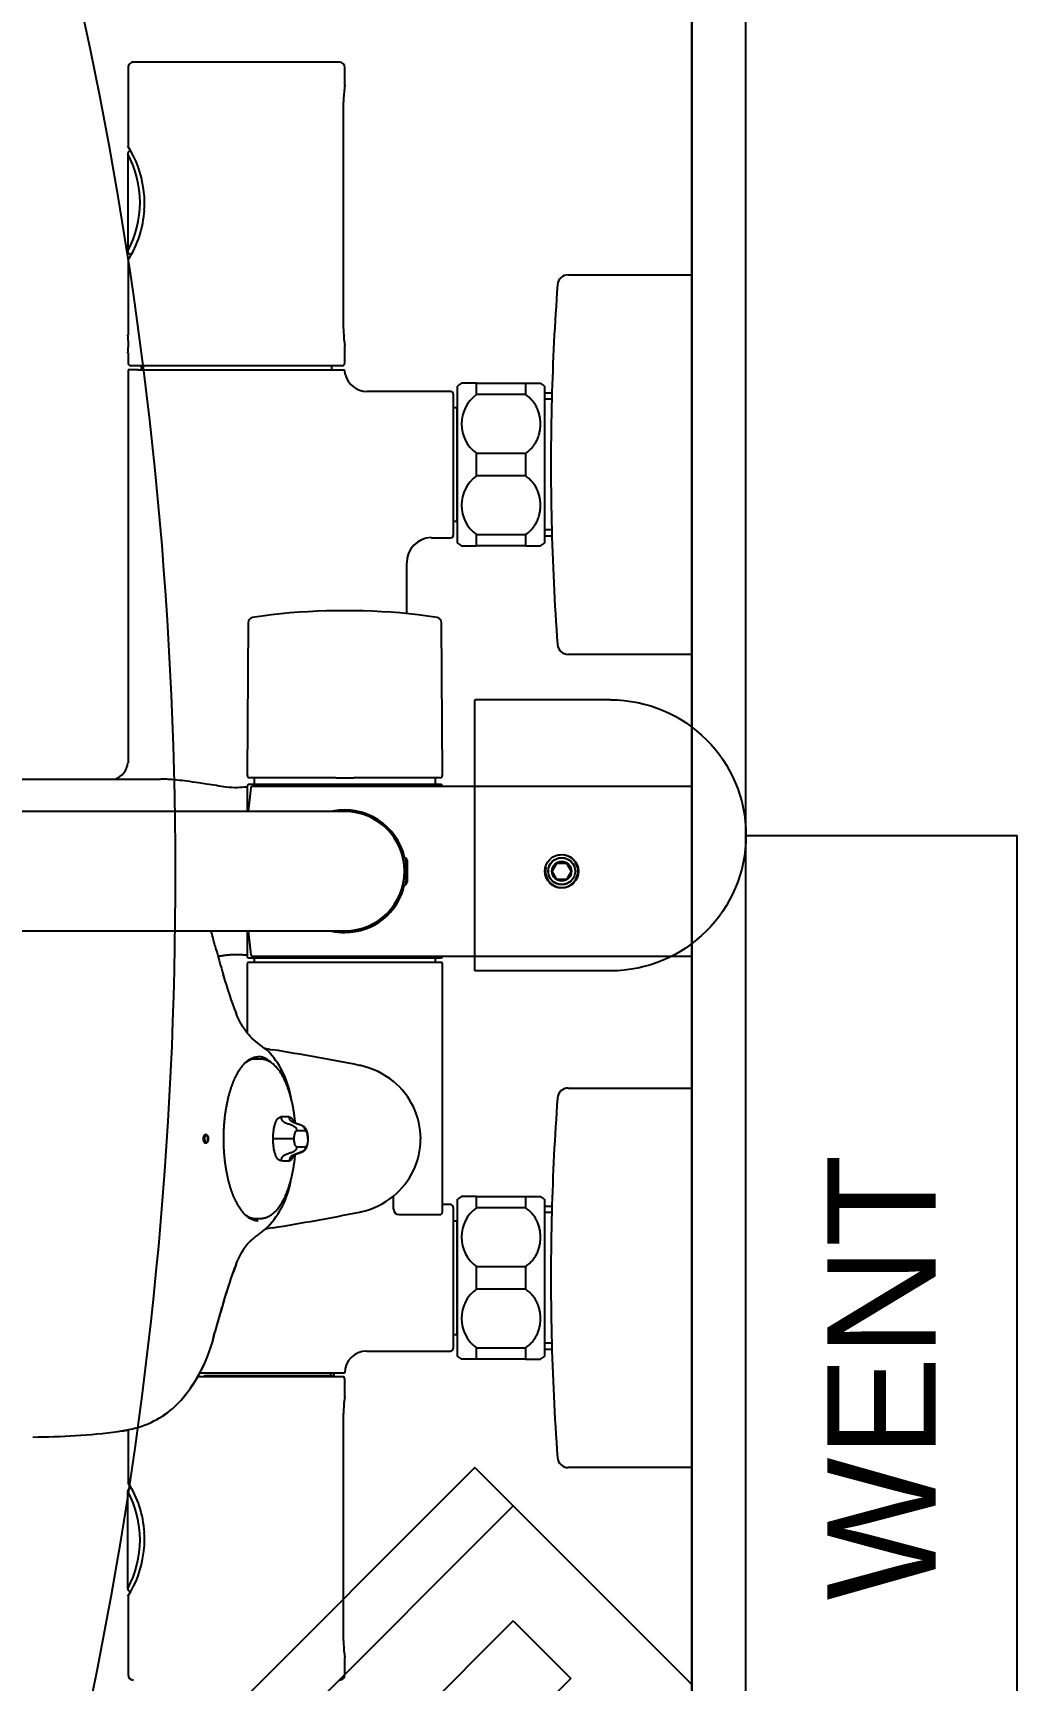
# Model space of a CAD drawing. Header units: millimetres. Extents: x 976 to 9349, y -1578 to 2211.
# Drawn here: x 6697.7 to 6715.85, y 14.14 to 44.52 of the extents above; entities that cross this region are included whole.
import ezdxf

# ---------------------------------------------------------------- set-up
doc = ezdxf.new("R2010")
doc.units = ezdxf.units.MM
for name, color, linetype in [('Inst - odpływ', 35, 'Continuous'), ('Płytki', 254, 'Continuous'), ('Wbudowane', 175, 'Continuous'), ('Ściany', 7, 'Continuous')]:
    doc.layers.add(name, color=color, linetype=linetype)

# ---------------------------------------------------------------- blocks, each defined once
blk = doc.blocks.new('Z$W@#4664')
for p, q in [((2.5, 5), (5, 5)), ((5, 0), (5, 5)), ((2.5, 0), (5, 0))]:
    blk.add_line(p, q)
blk.add_arc((2.5, 2.5), 2.5, 90, 270)
blk = doc.blocks.new('Z$W@#15141')
for p, q in [((0, 20), (5, 20)), ((5, 0), (5, 20)), ((0, 0), (5, 0))]:
    blk.add_line(p, q)
blk = doc.blocks.new('Z$W@#9123')
for p, q in [((10.925, 52.903), (3.925, 52.903)), ((3.925, 50.624), (3.925, 52.903)), ((9.425, 52.903), (5.425, 52.903)), ((10.925, 52.903), (10.925, 50.624)), ((16.925, 52.903), (12.925, 52.903)), ((13.36, 52.903), (16.49, 52.903)), ((13.36, 52.903), (13.36, 44.797)), ((16.49, 44.797), (16.49, 52.903)), ((25.925, 52.903), (18.925, 52.903)), ((18.925, 50.624), (18.925, 52.903)), ((24.425, 52.903), (20.425, 52.903)), ((25.925, 52.903), (25.925, 50.624)), ((14.775, 50.589), (14.925, 50.676)), ((14.775, 50.416), (14.775, 50.589)), ((14.925, 50.676), (15.075, 50.589)), ((15.075, 50.589), (15.075, 50.416)), ((5.975, 50.183), (8.875, 50.183)), ((6.103, 50.183), (6.103, 50.322)), ((6.22, 50.319), (6.22, 50.183)), ((8.63, 50.319), (8.63, 50.183)), ((8.747, 50.322), (8.747, 50.183)), ((14.925, 50.329), (14.775, 50.416)), ((15.075, 50.416), (14.925, 50.329)), ((20.975, 50.183), (23.875, 50.183)), ((21.103, 50.183), (21.103, 50.322)), ((21.22, 50.319), (21.22, 50.183)), ((23.63, 50.319), (23.63, 50.183)), ((23.747, 50.322), (23.747, 50.183)), ((5.925, 49.833), (5.925, 50.112)), ((5.925, 48.933), (5.925, 49.833)), ((5.925, 49.833), (6.134, 49.833)), ((6.134, 49.833), (6.134, 48.933)), ((7.216, 48.933), (7.216, 49.833)), ((7.216, 49.833), (7.634, 49.833)), ((7.634, 49.833), (7.634, 48.933)), ((8.716, 48.933), (8.716, 49.833)), ((8.716, 49.833), (8.925, 49.833)), ((8.925, 49.833), (8.925, 50.112)), ((8.925, 49.833), (8.925, 48.933)), ((20.925, 49.833), (20.925, 50.112)), ((20.925, 48.933), (20.925, 49.833)), ((20.925, 49.833), (21.134, 49.833)), ((21.134, 49.833), (21.134, 48.933)), ((22.216, 48.933), (22.216, 49.833)), ((22.216, 49.833), (22.634, 49.833)), ((22.634, 49.833), (22.634, 48.933)), ((23.716, 48.933), (23.716, 49.833)), ((23.716, 49.833), (23.925, 49.833)), ((23.925, 49.833), (23.925, 50.112)), ((23.925, 49.833), (23.925, 48.933)), ((6.134, 48.933), (5.925, 48.933)), ((5.925, 48.933), (5.925, 48.653)), ((7.634, 48.933), (7.216, 48.933)), ((8.925, 48.933), (8.716, 48.933)), ((8.925, 48.653), (8.925, 48.933)), ((21.134, 48.933), (20.925, 48.933)), ((20.925, 48.933), (20.925, 48.653)), ((22.634, 48.933), (22.216, 48.933)), ((23.925, 48.933), (23.716, 48.933)), ((23.925, 48.933), (23.925, 48.653)), ((8.875, 48.583), (5.975, 48.583)), ((6.075, 48.453), (6.075, 46.906)), ((6.125, 48.503), (8.725, 48.503)), ((6.388, 48.583), (6.38, 48.573)), ((8.47, 48.573), (6.38, 48.573)), ((6.38, 48.573), (6.38, 48.503)), ((8.47, 48.573), (8.462, 48.583)), ((8.47, 48.503), (8.47, 48.573)), ((8.775, 48.104), (8.775, 48.453)), ((23.875, 48.583), (20.975, 48.583)), ((21.075, 48.453), (21.075, 48.303)), ((21.125, 48.503), (23.725, 48.503)), ((21.388, 48.583), (21.38, 48.573)), ((23.47, 48.573), (21.38, 48.573)), ((21.38, 48.573), (21.38, 48.503)), ((23.47, 48.573), (23.462, 48.583)), ((23.47, 48.503), (23.47, 48.573)), ((23.775, 46.906), (23.775, 48.453)), ((13.152, 48.302), (10.343, 48.288)), ((13.202, 48.252), (13.202, 46.946)), ((13.305, 48.173), (13.202, 48.173)), ((13.325, 48.273), (13.325, 44.733)), ((13.36, 48.303), (13.355, 48.303)), ((16.495, 48.303), (16.49, 48.303)), ((16.525, 44.733), (16.525, 48.273)), ((16.61, 48.173), (16.545, 48.173)), ((16.61, 48.283), (16.61, 44.723)), ((21.21, 48.303), (16.63, 48.303)), ((21.26, 47.503), (21.26, 48.253)), ((10.173, 47.647), (9.24, 47.647)), ((14.724, 47.653), (14.675, 47.624)), ((14.675, 47.624), (15.175, 47.624)), ((14.675, 47.624), (14.675, 47.574)), ((14.724, 47.653), (15.126, 47.653)), ((14.724, 47.574), (14.724, 47.653)), ((15.175, 47.624), (15.126, 47.653)), ((15.126, 47.574), (15.126, 47.653)), ((15.175, 47.574), (15.175, 47.624)), ((21.16, 47.403), (20.92, 47.403)), ((13.202, 46.946), (13.202, 46.738)), ((0.417, 46.503), (0.1, 46.503)), ((5.55, 46.503), (5.233, 46.503)), ((5.777, 46.515), (5.675, 46.497)), ((5.675, 46.035), (5.675, 46.498)), ((13.202, 46.738), (13.202, 46.715)), ((13.202, 46.715), (13.202, 46.669)), ((13.202, 46.336), (13.202, 46.669)), ((13.825, 46.503), (13.825, 42.453)), ((16.025, 42.453), (16.025, 46.503)), ((24.175, 46.497), (24.175, 46.5)), ((24.175, 46.035), (24.175, 46.497)), ((24.612, 46.503), (24.295, 46.503)), ((29.745, 46.503), (29.428, 46.503)), ((0, 46.403), (0, 42.603)), ((1.333, 46.478), (0.733, 46.478)), ((4.917, 46.478), (1.333, 46.478)), ((5.6, 46.453), (5.6, 42.553)), ((5.675, 46.263), (5.6, 46.263)), ((13.202, 46.336), (13.202, 46.29)), ((13.202, 46.29), (13.202, 46.267)), ((13.202, 46.267), (13.202, 46.059)), ((24.245, 46.303), (24.175, 46.303)), ((24.175, 46.241), (24.225, 46.241)), ((24.225, 46.271), (24.225, 46.303)), ((24.225, 45.679), (24.225, 46.271)), ((24.225, 46.271), (24.245, 46.271)), ((24.245, 43.786), (24.245, 46.453)), ((28.512, 46.478), (24.928, 46.478)), ((29.112, 46.478), (28.512, 46.478)), ((5.675, 42.69), (5.675, 46.035)), ((13.202, 46.059), (13.202, 44.753)), ((24.175, 43.827), (24.175, 46.035)), ((19.86, 45.82), (19.86, 45.826)), ((24.245, 45.679), (24.225, 45.679)), ((24.225, 45.094), (24.225, 45.679)), ((19.861, 45.562), (19.861, 45.179)), ((24.225, 43.911), (24.225, 45.094)), ((24.225, 45.094), (24.245, 45.094)), ((10.343, 44.718), (13.152, 44.703)), ((13.202, 44.833), (13.305, 44.833)), ((13.355, 44.703), (13.825, 44.703)), ((16.025, 44.703), (16.495, 44.703)), ((16.545, 44.833), (16.61, 44.833)), ((16.63, 44.703), (17.907, 44.703)), ((18.393, 44.957), (18.391, 44.855)), ((21.331, 44.855), (21.329, 44.957)), ((24.245, 43.911), (24.225, 43.911)), ((13.225, 36.003), (13.225, 43.105)), ((5.6, 42.743), (5.675, 42.743)), ((5.675, 42.69), (5.675, 42.503)), ((25.261, 42.315), (25.209, 42.588)), ((0.1, 42.503), (1.55, 42.503)), ((1.69, 42.499), (3.49, 42.499)), ((3.65, 42.503), (5.031, 42.503)), ((5.369, 42.503), (5.55, 42.503)), ((5.675, 42.503), (12.925, 42.503)), ((13.825, 42.453), (13.825, 16.553)), ((16.025, 16.553), (16.025, 42.453)), ((25.225, 42.503), (26.2, 42.503)), ((28.16, 42.499), (26.36, 42.499)), ((28.299, 42.503), (29.745, 42.503))]:
    blk.add_line(p, q)
for radius in [0.31, 0.25, 0.246, 0.18]:
    blk.add_circle((14.925, 50.503), radius)
for centre, radius, start, end in [((14.925, 50.503), 0.3, 255, 195), ((4.125, 50.624), 0.2, 180, 265.7757), ((10.725, 50.624), 0.2, 274.2243, 0), ((19.125, 50.624), 0.2, 180, 265.7757), ((25.725, 50.624), 0.2, 274.2243, 0), ((7.425, 95.303), 45, 265.7757, 268.4656), ((6.765, 49.569), 1, 142.1519, 147.1021), ((7.425, 95.303), 45, 268.4656, 274.2243), ((8.085, 49.569), 1, 32.8979, 37.8481), ((22.425, 95.303), 45, 265.7757, 268.4656), ((21.765, 49.569), 1, 142.1519, 147.1021), ((22.425, 95.303), 45, 268.4656, 274.2243), ((23.085, 49.569), 1, 32.8979, 37.8481), ((6.675, 49.317), 0.664, 215.3947, 324.6053), ((8.175, 49.317), 0.664, 215.3947, 324.6053), ((21.675, 49.317), 0.664, 215.3947, 324.6053), ((23.175, 49.317), 0.664, 215.3947, 324.6053), ((6.765, 49.196), 1, 212.904, 217.8481), ((8.085, 49.196), 1, 322.1519, 327.093), ((21.765, 49.196), 1, 212.904, 217.8481), ((23.085, 49.196), 1, 322.1519, 327.093), ((6.125, 48.453), 0.05, 90, 180), ((8.725, 48.453), 0.05, 0, 90), ((21.125, 48.453), 0.05, 90, 180), ((23.725, 48.453), 0.05, 0, 90), ((9.235, 48.106), 0.463, 181.3498, 270.2965), ((15.651, 47.241), 5.49, 169.891, 173.6046), ((10.344, 48.188), 0.1, 90.3, 169.891), ((13.152, 48.252), 0.05, 0, 90.3), ((13.305, 48.193), 0.02, 270, 0), ((13.355, 48.273), 0.03, 90, 180), ((16.495, 48.273), 0.03, 0, 90), ((16.545, 48.193), 0.02, 180, 270), ((16.63, 48.283), 0.02, 90, 180), ((21.21, 48.253), 0.05, 0, 90), ((22.243, 46.503), 12.124, 173.6046, 186.3954), ((19.861, 46.535), 1.367, 90.0516, 140.8577), ((19.859, 46.534), 1.367, 39.1569, 89.9413), ((14.925, 46.503), 1.13, 102.5713, 191.5041), ((14.925, 46.503), 1.1, 0, 180), ((14.925, 46.503), 1.13, 0, 77.4173), ((19.938, 46.477), 1.463, 140.989, 167.3402), ((19.782, 46.477), 1.463, 12.6598, 39.011), ((21.16, 47.503), 0.1, 270, 0), ((5.666, 46.908), 0.408, 285.7816, 359.7132), ((19.902, 46.493), 1.423, 167.1855, 168.6099), ((19.816, 46.492), 1.425, 11.3996, 12.826), ((24.184, 46.907), 0.407, 180.2509, 268.758), ((0.1, 46.403), 0.1, 90, 180), ((0.734, 48.551), 2.073, 261.2068, 262.9113), ((0.733, 48.536), 2.057, 262.8707, 269.9954), ((4.917, 48.539), 2.061, 270.0101, 277.1271), ((4.917, 48.538), 2.06, 276.8524, 277.1284), ((4.916, 48.552), 2.074, 277.094, 278.7932), ((4.916, 48.554), 2.076, 277.0959, 278.7941), ((5.55, 46.453), 0.05, 0, 90), ((14.925, 46.503), 1.13, 347.5081, 0), ((66.014, 37.381), 48.427, 168.8164, 170.743), ((-26.591, 37.324), 48.73, 9.2671, 11.1817), ((24.295, 46.453), 0.05, 90, 180), ((24.929, 48.552), 2.074, 261.2068, 262.906), ((24.928, 48.538), 2.06, 262.8716, 269.9904), ((29.112, 48.536), 2.058, 270.0058, 277.1357), ((29.111, 48.551), 2.073, 277.0887, 278.0848), ((29.111, 48.552), 2.074, 277.0987, 278.7943), ((29.745, 46.403), 0.1, 0, 90), ((21.711, 45.694), 1.996, 177.6565, 182.3027), ((18.025, 45.694), 1.982, 357.68, 2.3608), ((19.347, 43.92), 1.606, 100.5456, 133.4771), ((19.866, 42.055), 3.539, 101.7721, 103.2827), ((21.619, 45.401), 2.163, 178.0348, 182.052), ((17.407, 45.404), 2.858, 358.3949, 1.4345), ((19.856, 42.055), 3.538, 76.7371, 78.2533), ((20.375, 43.922), 1.604, 46.4968, 79.4586), ((15.651, 45.764), 5.49, 186.3954, 190.109), ((16.387, 45.46), 1.853, 345.9656, 351.0319), ((23.333, 45.459), 1.853, 188.9275, 193.5571), ((10.344, 44.818), 0.1, 190.109, 269.7), ((13.152, 44.753), 0.05, 269.7, 0), ((13.305, 44.813), 0.02, 0, 90), ((13.355, 44.733), 0.03, 180, 270), ((13.39, 44.797), 0.03, 180, 262.9292), ((14.925, 57.173), 12.5, 262.9292, 264.9514), ((14.925, 57.173), 12.5, 275.0486, 277.0708), ((16.46, 44.797), 0.03, 277.0708, 0), ((16.495, 44.733), 0.03, 270, 0), ((16.545, 44.813), 0.02, 90, 180), ((16.63, 44.723), 0.02, 180, 270), ((14.616, 52.049), 8.1, 286.0787, 291.177), ((25.104, 52.049), 8.1, 248.823, 253.9213), ((24.956, 51.608), 7.635, 248.7506, 254.3092), ((16.895, 41.323), 2.846, 102.2287, 107.863), ((-15.617, 157.742), 118.032, 285.68426, 285.96983), ((55.339, 157.748), 118.039, 254.03016, 254.31571), ((36.638, 91.576), 49.275, 253.8012, 254.4505), ((22.854, 41.38), 2.785, 47.0437, 78.1401), ((22.836, 41.344), 2.823, 47.2689, 77.8967), ((19.779, 43.923), 0.0111, 62.2315, 92.1301), ((19.857, 44.077), 0.162, 242.9134, 271.0932), ((19.86, 44.045), 0.149, 255.3791, 270.1069), ((19.127, 43.972), 0.734, 0.4646, 0.8407), ((19.864, 44.076), 0.161, 268.9076, 297.1349), ((19.862, 44.035), 0.139, 269.4199, 284.9213), ((19.873, 43.895), 0.012, 175.512, 181.5038), ((19.942, 43.923), 0.0111, 87.8723, 117.8154), ((23.474, 42.172), 1.785, 13.4623, 44.28), ((23.482, 42.177), 1.776, 13.3338, 44.3436), ((0.1, 42.603), 0.1, 180, 270), ((2.574, 40.904), 1.898, 96.9785, 122.637), ((2.59, 40.814), 1.91, 61.8814, 118.1186), ((2.598, 41.21), 1.599, 85.3572, 99.1968), ((2.62, 40.909), 1.898, 57.1213, 86.7318), ((3.494, 42.547), 0.0456, 301.9671, 35.4292), ((5.55, 42.553), 0.05, 270, 0), ((22.976, 42.026), 2.303, 7.3503, 14.0844), ((27.23, 40.909), 1.898, 93.2682, 122.8787), ((26.356, 42.547), 0.0456, 144.5708, 238.0329), ((27.26, 40.814), 1.91, 61.8814, 118.1186), ((27.252, 41.21), 1.599, 80.8032, 94.6428), ((27.276, 40.904), 1.898, 57.363, 83.0215), ((29.745, 42.603), 0.1, 270, 0), ((1.55, 42.552), 0.0499, 269.9437, 292.8852), ((1.55, 42.553), 0.05, 292.9186, 333.6974), ((1.703, 42.602), 0.104, 251.184, 263.0635), ((3.49, 42.545), 0.046, 270, 307.7119), ((3.65, 42.553), 0.05, 205.8302, 247.0814), ((3.65, 42.552), 0.0499, 247.1149, 270.0563), ((5.202, 40.53), 1.98, 90.058, 94.9637), ((5.031, 42.553), 0.05, 270.0015, 279.347), ((5.198, 40.53), 1.98, 85.0363, 89.942), ((5.369, 42.553), 0.05, 260.653, 269.9985), ((12.881, 42.14), 0.365, 19.9931, 83.1402), ((12.133, 40.687), 13.229, 0.2704, 7.0938), ((26.2, 42.552), 0.0499, 269.9437, 292.8851), ((26.2, 42.553), 0.05, 292.9186, 334.1698), ((26.36, 42.545), 0.046, 232.2881, 270), ((28.147, 42.602), 0.104, 276.9365, 288.816), ((28.3, 42.553), 0.05, 206.3026, 247.0814), ((28.3, 42.552), 0.0499, 247.1148, 270.0563)]:
    blk.add_arc(centre, radius, start, end)
for start_param, end_param in [(3.133453, 3.441102), (5.983656, 6.283185), (0, 0.00814)]:
    blk.add_ellipse((19.861, 44.85), major_axis=(1.47, 0), ratio=0.422618, start_param=start_param, end_param=end_param)
for points, degree, knots in [([(7.216, 49.833), (7.201, 49.857), (7.185, 49.879), (7.149, 49.921), (7.13, 49.94), (7.099, 49.967), (7.088, 49.975), (7.072, 49.988), (7.067, 49.992), (7.056, 49.999), (7.05, 50.003), (7.022, 50.021), (6.999, 50.034), (6.952, 50.057), (6.928, 50.067), (6.891, 50.079), (6.878, 50.083), (6.853, 50.09), (6.841, 50.093), (6.803, 50.101), (6.778, 50.105), (6.727, 50.111), (6.701, 50.112), (6.662, 50.112), (6.65, 50.112), (6.624, 50.11), (6.611, 50.109), (6.573, 50.105), (6.548, 50.101), (6.498, 50.09), (6.473, 50.084), (6.436, 50.071), (6.424, 50.067), (6.406, 50.059), (6.4, 50.057), (6.388, 50.052), (6.382, 50.049), (6.352, 50.035), (6.329, 50.022), (6.284, 49.993), (6.263, 49.977), (6.237, 49.955), (6.232, 49.95), (6.222, 49.941), (6.217, 49.936), (6.202, 49.921), (6.193, 49.911), (6.165, 49.88), (6.149, 49.857), (6.134, 49.833)], 3, [0, 0, 0, 0, 0.0625, 0.0625, 0.125, 0.125, 0.15625, 0.15625, 0.171875, 0.171875, 0.1875, 0.1875, 0.25, 0.25, 0.3125, 0.3125, 0.34375, 0.34375, 0.375, 0.375, 0.4375, 0.4375, 0.5, 0.5, 0.53125, 0.53125, 0.5625, 0.5625, 0.625, 0.625, 0.6875, 0.6875, 0.71875, 0.71875, 0.734375, 0.734375, 0.75, 0.75, 0.8125, 0.8125, 0.875, 0.875, 0.890625, 0.890625, 0.90625, 0.90625, 0.9375, 0.9375, 1, 1, 1, 1]), ([(8.716, 49.833), (8.701, 49.857), (8.685, 49.879), (8.649, 49.921), (8.63, 49.94), (8.599, 49.967), (8.588, 49.975), (8.572, 49.988), (8.567, 49.992), (8.556, 49.999), (8.55, 50.003), (8.522, 50.021), (8.499, 50.034), (8.452, 50.057), (8.428, 50.067), (8.391, 50.079), (8.378, 50.083), (8.353, 50.09), (8.341, 50.093), (8.303, 50.101), (8.278, 50.105), (8.227, 50.111), (8.201, 50.112), (8.162, 50.112), (8.15, 50.112), (8.124, 50.11), (8.111, 50.109), (8.073, 50.105), (8.048, 50.101), (7.998, 50.09), (7.973, 50.084), (7.936, 50.071), (7.924, 50.067), (7.906, 50.059), (7.9, 50.057), (7.888, 50.052), (7.882, 50.049), (7.852, 50.035), (7.829, 50.022), (7.784, 49.993), (7.763, 49.977), (7.737, 49.955), (7.732, 49.95), (7.722, 49.941), (7.717, 49.936), (7.702, 49.921), (7.693, 49.911), (7.665, 49.88), (7.649, 49.857), (7.634, 49.833)], 3, [0, 0, 0, 0, 0.0625, 0.0625, 0.125, 0.125, 0.15625, 0.15625, 0.171875, 0.171875, 0.1875, 0.1875, 0.25, 0.25, 0.3125, 0.3125, 0.34375, 0.34375, 0.375, 0.375, 0.4375, 0.4375, 0.5, 0.5, 0.53125, 0.53125, 0.5625, 0.5625, 0.625, 0.625, 0.6875, 0.6875, 0.71875, 0.71875, 0.734375, 0.734375, 0.75, 0.75, 0.8125, 0.8125, 0.875, 0.875, 0.890625, 0.890625, 0.90625, 0.90625, 0.9375, 0.9375, 1, 1, 1, 1]), ([(22.216, 49.833), (22.201, 49.857), (22.185, 49.879), (22.149, 49.921), (22.13, 49.94), (22.099, 49.967), (22.088, 49.975), (22.072, 49.988), (22.067, 49.992), (22.056, 49.999), (22.05, 50.003), (22.022, 50.021), (21.999, 50.034), (21.952, 50.057), (21.928, 50.067), (21.891, 50.079), (21.878, 50.083), (21.853, 50.09), (21.841, 50.093), (21.803, 50.101), (21.778, 50.105), (21.727, 50.111), (21.701, 50.112), (21.662, 50.112), (21.65, 50.112), (21.624, 50.11), (21.611, 50.109), (21.573, 50.105), (21.548, 50.101), (21.498, 50.09), (21.473, 50.084), (21.436, 50.071), (21.424, 50.067), (21.406, 50.059), (21.4, 50.057), (21.388, 50.052), (21.382, 50.049), (21.352, 50.035), (21.329, 50.022), (21.284, 49.993), (21.263, 49.977), (21.237, 49.955), (21.232, 49.95), (21.222, 49.941), (21.217, 49.936), (21.202, 49.921), (21.193, 49.911), (21.165, 49.88), (21.149, 49.857), (21.134, 49.833)], 3, [0, 0, 0, 0, 0.0625, 0.0625, 0.125, 0.125, 0.15625, 0.15625, 0.171875, 0.171875, 0.1875, 0.1875, 0.25, 0.25, 0.3125, 0.3125, 0.34375, 0.34375, 0.375, 0.375, 0.4375, 0.4375, 0.5, 0.5, 0.53125, 0.53125, 0.5625, 0.5625, 0.625, 0.625, 0.6875, 0.6875, 0.71875, 0.71875, 0.734375, 0.734375, 0.75, 0.75, 0.8125, 0.8125, 0.875, 0.875, 0.890625, 0.890625, 0.90625, 0.90625, 0.9375, 0.9375, 1, 1, 1, 1]), ([(23.716, 49.833), (23.701, 49.857), (23.685, 49.879), (23.649, 49.921), (23.63, 49.94), (23.599, 49.967), (23.588, 49.975), (23.572, 49.988), (23.567, 49.992), (23.556, 49.999), (23.55, 50.003), (23.522, 50.021), (23.499, 50.034), (23.452, 50.057), (23.428, 50.067), (23.391, 50.079), (23.378, 50.083), (23.353, 50.09), (23.341, 50.093), (23.303, 50.101), (23.278, 50.105), (23.227, 50.111), (23.201, 50.112), (23.162, 50.112), (23.15, 50.112), (23.124, 50.11), (23.111, 50.109), (23.073, 50.105), (23.048, 50.101), (22.998, 50.09), (22.973, 50.084), (22.936, 50.071), (22.924, 50.067), (22.906, 50.059), (22.9, 50.057), (22.888, 50.052), (22.882, 50.049), (22.852, 50.035), (22.829, 50.022), (22.784, 49.993), (22.763, 49.977), (22.737, 49.955), (22.732, 49.95), (22.722, 49.941), (22.717, 49.936), (22.702, 49.921), (22.693, 49.911), (22.665, 49.88), (22.649, 49.857), (22.634, 49.833)], 3, [0, 0, 0, 0, 0.0625, 0.0625, 0.125, 0.125, 0.15625, 0.15625, 0.171875, 0.171875, 0.1875, 0.1875, 0.25, 0.25, 0.3125, 0.3125, 0.34375, 0.34375, 0.375, 0.375, 0.4375, 0.4375, 0.5, 0.5, 0.53125, 0.53125, 0.5625, 0.5625, 0.625, 0.625, 0.6875, 0.6875, 0.71875, 0.71875, 0.734375, 0.734375, 0.75, 0.75, 0.8125, 0.8125, 0.875, 0.875, 0.890625, 0.890625, 0.90625, 0.90625, 0.9375, 0.9375, 1, 1, 1, 1]), ([(19.573, 45.588), (19.569, 45.588), (19.543, 45.586), (19.495, 45.581), (19.43, 45.573), (19.365, 45.563), (19.301, 45.553), (19.239, 45.541), (19.178, 45.528), (19.119, 45.513), (19.061, 45.498), (19.004, 45.481), (18.95, 45.463), (18.897, 45.444), (18.847, 45.424), (18.798, 45.403), (18.752, 45.381), (18.708, 45.358), (18.667, 45.334), (18.628, 45.309), (18.591, 45.283), (18.558, 45.256), (18.527, 45.228), (18.499, 45.2), (18.475, 45.171), (18.453, 45.141), (18.435, 45.111), (18.42, 45.081), (18.408, 45.05), (18.4, 45.02), (18.394, 44.988), (18.393, 44.969), (18.393, 44.957)], 3, [0, 0, 0, 0, 0.006018, 0.040418, 0.074822, 0.109259, 0.143708, 0.178185, 0.212691, 0.247204, 0.281731, 0.316284, 0.350909, 0.385547, 0.420271, 0.455007, 0.489805, 0.524624, 0.559494, 0.594378, 0.629325, 0.664217, 0.699083, 0.733763, 0.768284, 0.802505, 0.836401, 0.869881, 0.90296, 0.935659, 0.96806, 1, 1, 1, 1]), ([(19.861, 45.826), (19.858, 45.826), (19.854, 45.826), (19.843, 45.826), (19.831, 45.825), (19.818, 45.825), (19.807, 45.824), (19.8, 45.823), (19.792, 45.822), (19.786, 45.821), (19.782, 45.821), (19.777, 45.82), (19.773, 45.819), (19.769, 45.818), (19.766, 45.818), (19.762, 45.817), (19.759, 45.816), (19.755, 45.816), (19.752, 45.815), (19.749, 45.814), (19.745, 45.813), (19.741, 45.812), (19.736, 45.811), (19.732, 45.81), (19.727, 45.808), (19.722, 45.807), (19.717, 45.805), (19.714, 45.804), (19.711, 45.803), (19.709, 45.802), (19.707, 45.801), (19.705, 45.801), (19.704, 45.8), (19.702, 45.799), (19.698, 45.797), (19.694, 45.795), (19.69, 45.793), (19.687, 45.792), (19.685, 45.791), (19.682, 45.789), (19.679, 45.787), (19.677, 45.786), (19.674, 45.784), (19.668, 45.78), (19.662, 45.775), (19.657, 45.77), (19.653, 45.767), (19.651, 45.764), (19.649, 45.762), (19.647, 45.76), (19.646, 45.758), (19.644, 45.756), (19.642, 45.754), (19.641, 45.752), (19.639, 45.75), (19.638, 45.748), (19.636, 45.745), (19.634, 45.742), (19.632, 45.739), (19.63, 45.735), (19.627, 45.731), (19.625, 45.727), (19.622, 45.721), (19.62, 45.716), (19.617, 45.711), (19.614, 45.704), (19.612, 45.697), (19.609, 45.691), (19.607, 45.686), (19.606, 45.682), (19.604, 45.677), (19.602, 45.672), (19.6, 45.668), (19.599, 45.663), (19.597, 45.658), (19.595, 45.653), (19.593, 45.647), (19.591, 45.64), (19.589, 45.633), (19.586, 45.626), (19.585, 45.621), (19.583, 45.616), (19.581, 45.611), (19.58, 45.607), (19.578, 45.602), (19.576, 45.597), (19.574, 45.592), (19.573, 45.588), (19.571, 45.584), (19.569, 45.579), (19.568, 45.576), (19.567, 45.573), (19.565, 45.57), (19.564, 45.567), (19.562, 45.564), (19.561, 45.561), (19.559, 45.558), (19.558, 45.555), (19.556, 45.553), (19.555, 45.551), (19.554, 45.549), (19.553, 45.547), (19.552, 45.546), (19.551, 45.544), (19.55, 45.543), (19.549, 45.543), (19.549, 45.542), (19.548, 45.541), (19.548, 45.541), (19.547, 45.54), (19.547, 45.54), (19.547, 45.539), (19.546, 45.539), (19.546, 45.539), (19.546, 45.539), (19.546, 45.539), (19.546, 45.539)], 3, [0, 0, 0, 0, 0.014348, 0.021832, 0.054583, 0.08232, 0.090601, 0.113058, 0.122967, 0.134125, 0.143753, 0.151047, 0.160058, 0.166209, 0.175405, 0.181465, 0.188581, 0.195497, 0.202049, 0.208094, 0.21587, 0.225636, 0.235563, 0.246223, 0.256577, 0.269329, 0.280711, 0.289689, 0.295181, 0.300986, 0.305702, 0.310009, 0.314298, 0.31881, 0.323949, 0.346181, 0.35226, 0.357434, 0.363495, 0.373025, 0.380525, 0.388461, 0.397018, 0.405726, 0.437122, 0.449067, 0.459075, 0.467228, 0.472642, 0.477954, 0.482827, 0.487858, 0.492827, 0.497659, 0.503058, 0.507507, 0.513564, 0.521161, 0.527837, 0.536197, 0.544453, 0.554324, 0.56391, 0.574802, 0.586303, 0.595045, 0.612356, 0.624628, 0.630455, 0.638889, 0.650302, 0.658818, 0.666616, 0.675715, 0.684623, 0.69402, 0.707812, 0.717209, 0.733906, 0.747849, 0.757143, 0.76786, 0.775511, 0.783847, 0.793921, 0.807539, 0.815811, 0.823851, 0.834087, 0.843882, 0.851974, 0.857161, 0.863865, 0.871219, 0.877434, 0.887972, 0.896371, 0.902732, 0.909797, 0.915998, 0.921086, 0.930259, 0.935708, 0.942197, 0.946929, 0.951404, 0.955341, 0.960238, 0.964596, 0.968591, 0.973075, 0.978431, 0.983927, 0.990299, 0.997218, 1, 1, 1, 1]), ([(19.861, 45.82), (19.859, 45.82), (19.857, 45.82), (19.853, 45.82), (19.849, 45.819), (19.845, 45.819), (19.842, 45.819), (19.838, 45.819), (19.834, 45.819), (19.831, 45.819), (19.827, 45.818), (19.823, 45.818), (19.82, 45.818), (19.816, 45.818), (19.812, 45.817), (19.809, 45.817), (19.8, 45.816), (19.788, 45.814), (19.771, 45.811), (19.755, 45.806), (19.738, 45.8), (19.728, 45.795), (19.724, 45.79), (19.721, 45.788), (19.72, 45.785), (19.718, 45.782), (19.717, 45.779), (19.717, 45.777), (19.716, 45.776)], 3, [0, 0, 0, 0, 0.016642, 0.033233, 0.049783, 0.066304, 0.082806, 0.0993, 0.115799, 0.132312, 0.14885, 0.165425, 0.182048, 0.198729, 0.215479, 0.232308, 0.249227, 0.334085, 0.417767, 0.5018, 0.6287, 0.752432, 0.7882, 0.825998, 0.865966, 0.908224, 0.952874, 1, 1, 1, 1]), ([(19.716, 45.614), (19.717, 45.608), (19.719, 45.602), (19.724, 45.596), (19.733, 45.587), (19.749, 45.578), (19.771, 45.572), (19.792, 45.567), (19.817, 45.563), (19.843, 45.562), (19.849, 45.562), (19.855, 45.562), (19.861, 45.562)], 3, [0, 0, 0, 0, 0.233213, 0.233213, 0.233213, 0.584774, 0.584774, 0.584774, 0.925302, 0.925302, 0.925302, 1, 1, 1, 1]), ([(20.175, 45.539), (20.175, 45.539), (20.175, 45.539), (20.175, 45.539), (20.175, 45.539), (20.174, 45.54), (20.174, 45.54), (20.173, 45.541), (20.173, 45.541), (20.172, 45.542), (20.171, 45.544), (20.17, 45.545), (20.169, 45.547), (20.168, 45.548), (20.167, 45.55), (20.166, 45.551), (20.165, 45.553), (20.164, 45.555), (20.162, 45.557), (20.161, 45.56), (20.159, 45.563), (20.158, 45.566), (20.157, 45.569), (20.155, 45.572), (20.154, 45.574), (20.153, 45.577), (20.151, 45.58), (20.15, 45.584), (20.148, 45.589), (20.146, 45.593), (20.145, 45.598), (20.143, 45.603), (20.141, 45.608), (20.14, 45.611), (20.138, 45.615), (20.137, 45.619), (20.135, 45.625), (20.133, 45.631), (20.131, 45.637), (20.129, 45.644), (20.126, 45.651), (20.124, 45.657), (20.123, 45.661), (20.121, 45.666), (20.12, 45.67), (20.118, 45.675), (20.116, 45.68), (20.115, 45.685), (20.113, 45.689), (20.111, 45.694), (20.108, 45.7), (20.106, 45.706), (20.104, 45.711), (20.101, 45.717), (20.098, 45.723), (20.095, 45.728), (20.093, 45.733), (20.09, 45.737), (20.088, 45.741), (20.086, 45.745), (20.084, 45.747), (20.082, 45.75), (20.08, 45.753), (20.078, 45.755), (20.077, 45.757), (20.075, 45.759), (20.073, 45.761), (20.071, 45.763), (20.069, 45.766), (20.066, 45.769), (20.062, 45.772), (20.057, 45.776), (20.053, 45.78), (20.049, 45.783), (20.046, 45.785), (20.043, 45.786), (20.041, 45.788), (20.038, 45.79), (20.035, 45.791), (20.032, 45.793), (20.03, 45.794), (20.027, 45.795), (20.024, 45.797), (20.022, 45.798), (20.019, 45.799), (20.017, 45.8), (20.014, 45.801), (20.012, 45.802), (20.008, 45.804), (20.004, 45.805), (19.999, 45.807), (19.993, 45.809), (19.987, 45.81), (19.981, 45.812), (19.977, 45.813), (19.973, 45.814), (19.97, 45.815), (19.966, 45.816), (19.963, 45.816), (19.96, 45.817), (19.956, 45.818), (19.953, 45.818), (19.949, 45.819), (19.945, 45.82), (19.94, 45.82), (19.935, 45.821), (19.93, 45.822), (19.922, 45.823), (19.914, 45.824), (19.903, 45.825), (19.891, 45.825), (19.878, 45.826), (19.868, 45.826), (19.864, 45.826), (19.861, 45.826)], 3, [0, 0, 0, 0, 0.0089, 0.015433, 0.020932, 0.026386, 0.030619, 0.035806, 0.041547, 0.045739, 0.05535, 0.062208, 0.06859, 0.073925, 0.079741, 0.084795, 0.090356, 0.095134, 0.105202, 0.110004, 0.117106, 0.125042, 0.132651, 0.139937, 0.145491, 0.151149, 0.157385, 0.167699, 0.178362, 0.1866, 0.195072, 0.208075, 0.217005, 0.224445, 0.231187, 0.23968, 0.248719, 0.264131, 0.273619, 0.287168, 0.304259, 0.312939, 0.322024, 0.329316, 0.338415, 0.347347, 0.357204, 0.36531, 0.372922, 0.381081, 0.396484, 0.406011, 0.414856, 0.427715, 0.438976, 0.448634, 0.458682, 0.466588, 0.478759, 0.484913, 0.489031, 0.497375, 0.503377, 0.507785, 0.512321, 0.519043, 0.524577, 0.53058, 0.538467, 0.546542, 0.556191, 0.573794, 0.589832, 0.599586, 0.607089, 0.614825, 0.622704, 0.628787, 0.639684, 0.64583, 0.651985, 0.66008, 0.668816, 0.67352, 0.682574, 0.686853, 0.691799, 0.701531, 0.708222, 0.718539, 0.730023, 0.743261, 0.761294, 0.772621, 0.781657, 0.789878, 0.796573, 0.803665, 0.809853, 0.817285, 0.822775, 0.832761, 0.838684, 0.847092, 0.856246, 0.865868, 0.876937, 0.884383, 0.909795, 0.918418, 0.945368, 0.975899, 0.985651, 1, 1, 1, 1]), ([(19.861, 45.562), (19.885, 45.562), (19.91, 45.564), (19.932, 45.568), (19.955, 45.573), (19.975, 45.58), (19.987, 45.588), (19.996, 45.594), (20.001, 45.6), (20.003, 45.606), (20.004, 45.609), (20.004, 45.612), (20.005, 45.614)], 3, [0, 0, 0, 0, 0.321189, 0.321189, 0.321189, 0.660594, 0.660594, 0.660594, 0.902668, 0.902668, 0.902668, 1, 1, 1, 1]), ([(21.329, 44.957), (21.328, 44.968), (21.327, 44.986), (21.322, 45.016), (21.314, 45.046), (21.303, 45.076), (21.289, 45.106), (21.272, 45.135), (21.251, 45.164), (21.228, 45.193), (21.202, 45.221), (21.172, 45.248), (21.14, 45.275), (21.106, 45.3), (21.069, 45.325), (21.029, 45.349), (20.987, 45.372), (20.943, 45.394), (20.896, 45.415), (20.847, 45.435), (20.797, 45.454), (20.744, 45.472), (20.69, 45.489), (20.634, 45.505), (20.577, 45.52), (20.518, 45.533), (20.458, 45.546), (20.396, 45.557), (20.334, 45.567), (20.27, 45.575), (20.209, 45.583), (20.167, 45.587), (20.148, 45.588)], 3, [0, 0, 0, 0, 0.029365, 0.060979, 0.092844, 0.125088, 0.157712, 0.190769, 0.224151, 0.257859, 0.291771, 0.325789, 0.359889, 0.394083, 0.428234, 0.462408, 0.496524, 0.530621, 0.564601, 0.598574, 0.632512, 0.666402, 0.700285, 0.734112, 0.767938, 0.801721, 0.835454, 0.869163, 0.902889, 0.936581, 0.970287, 1, 1, 1, 1]), ([(19.457, 45.476), (19.457, 45.476), (19.458, 45.478), (19.458, 45.481), (19.459, 45.483), (19.459, 45.485), (19.46, 45.488), (19.461, 45.49), (19.461, 45.492), (19.462, 45.494), (19.465, 45.499), (19.469, 45.507), (19.482, 45.52), (19.504, 45.537), (19.534, 45.551), (19.555, 45.558), (19.56, 45.56)], 3, [0, 0, 0, 0, 0.027064, 0.053653, 0.079771, 0.105421, 0.130607, 0.155334, 0.179606, 0.203428, 0.226806, 0.34242, 0.454757, 0.684384, 0.914109, 1, 1, 1, 1]), ([(19.861, 45.179), (19.848, 45.179), (19.835, 45.179), (19.822, 45.18), (19.809, 45.18), (19.795, 45.181), (19.783, 45.182), (19.77, 45.183), (19.757, 45.184), (19.744, 45.185), (19.731, 45.186), (19.719, 45.188), (19.706, 45.19), (19.694, 45.191), (19.682, 45.193), (19.67, 45.195), (19.658, 45.198), (19.646, 45.2), (19.635, 45.203), (19.624, 45.205), (19.613, 45.208), (19.603, 45.211), (19.593, 45.214), (19.583, 45.217), (19.573, 45.221), (19.564, 45.224), (19.555, 45.228), (19.546, 45.231), (19.538, 45.235), (19.53, 45.239), (19.523, 45.243), (19.516, 45.247), (19.509, 45.251), (19.503, 45.256), (19.497, 45.26), (19.491, 45.264), (19.487, 45.269), (19.482, 45.273), (19.478, 45.278), (19.474, 45.282), (19.471, 45.287), (19.468, 45.291), (19.465, 45.296), (19.463, 45.301), (19.461, 45.305), (19.46, 45.31), (19.459, 45.315), (19.458, 45.319), (19.457, 45.324), (19.457, 45.324), (19.457, 45.324), (19.457, 45.324)], 3, [0, 0, 0, 0, 0.061436, 0.061436, 0.061436, 0.123448, 0.123448, 0.123448, 0.185842, 0.185842, 0.185842, 0.248513, 0.248513, 0.248513, 0.311348, 0.311348, 0.311348, 0.374254, 0.374254, 0.374254, 0.437196, 0.437196, 0.437196, 0.500194, 0.500194, 0.500194, 0.563265, 0.563265, 0.563265, 0.626365, 0.626365, 0.626365, 0.689366, 0.689366, 0.689366, 0.752105, 0.752105, 0.752105, 0.814482, 0.814482, 0.814482, 0.876547, 0.876547, 0.876547, 0.938422, 0.938422, 0.938422, 0.999918, 0.999918, 0.999918, 1, 1, 1, 1]), ([(20.264, 45.324), (20.263, 45.319), (20.263, 45.315), (20.261, 45.31), (20.26, 45.305), (20.258, 45.301), (20.256, 45.296), (20.254, 45.291), (20.251, 45.287), (20.247, 45.282), (20.244, 45.278), (20.239, 45.273), (20.235, 45.269), (20.23, 45.264), (20.224, 45.26), (20.218, 45.256), (20.212, 45.251), (20.205, 45.247), (20.198, 45.243), (20.191, 45.239), (20.183, 45.235), (20.175, 45.231), (20.166, 45.228), (20.157, 45.224), (20.148, 45.221), (20.139, 45.217), (20.129, 45.214), (20.118, 45.211), (20.108, 45.208), (20.097, 45.205), (20.086, 45.203), (20.075, 45.2), (20.063, 45.198), (20.051, 45.195), (20.039, 45.193), (20.027, 45.191), (20.015, 45.19), (20.003, 45.188), (19.99, 45.186), (19.977, 45.185), (19.964, 45.184), (19.952, 45.183), (19.939, 45.182), (19.926, 45.181), (19.913, 45.18), (19.9, 45.18), (19.887, 45.179), (19.874, 45.179), (19.861, 45.179)], 3, [0, 0, 0, 0, 0.061501, 0.061501, 0.061501, 0.123381, 0.123381, 0.123381, 0.185452, 0.185452, 0.185452, 0.247834, 0.247834, 0.247834, 0.310577, 0.310577, 0.310577, 0.373584, 0.373584, 0.373584, 0.43669, 0.43669, 0.43669, 0.499765, 0.499765, 0.499765, 0.562768, 0.562768, 0.562768, 0.625716, 0.625716, 0.625716, 0.688627, 0.688627, 0.688627, 0.751467, 0.751467, 0.751467, 0.814143, 0.814143, 0.814143, 0.876542, 0.876542, 0.876542, 0.938559, 0.938559, 0.938559, 1, 1, 1, 1]), ([(18.25, 45.096), (18.204, 45.035), (18.129, 44.941), (18.012, 44.789), (17.872, 44.666), (17.711, 44.568), (17.597, 44.519), (17.538, 44.495)], 3, [0, 0, 0, 0, 0.230823, 0.435475, 0.612042, 0.830667, 1, 1, 1, 1]), ([(18.452, 45.139), (18.446, 45.132), (18.44, 45.125), (18.43, 45.113), (18.426, 45.108), (18.418, 45.098), (18.399, 45.073), (18.384, 45.048), (18.365, 45.007), (18.358, 44.986), (18.348, 44.945), (18.346, 44.924), (18.346, 44.902), (18.346, 44.901), (18.346, 44.901)], 3, [0, 0, 0, 0, 0.089937, 0.089937, 0.154458, 0.154458, 0.21898, 0.477067, 0.477067, 0.735154, 0.735154, 0.993241, 0.993241, 1, 1, 1, 1]), ([(22.19, 44.492), (22.188, 44.492), (22.186, 44.493), (22.181, 44.495), (22.177, 44.497), (22.172, 44.499), (22.167, 44.501), (22.161, 44.503), (22.156, 44.505), (22.151, 44.507), (22.146, 44.51), (22.14, 44.512), (22.134, 44.515), (22.128, 44.517), (22.121, 44.52), (22.114, 44.523), (22.107, 44.526), (22.1, 44.529), (22.092, 44.533), (22.083, 44.537), (22.073, 44.542), (22.062, 44.547), (22.05, 44.552), (22.041, 44.557), (22.029, 44.563), (22.017, 44.569), (22.005, 44.575), (21.997, 44.579), (21.99, 44.583), (21.983, 44.587), (21.978, 44.59), (21.973, 44.592), (21.967, 44.595), (21.962, 44.599), (21.955, 44.603), (21.946, 44.608), (21.934, 44.615), (21.919, 44.624), (21.906, 44.632), (21.894, 44.64), (21.886, 44.646), (21.878, 44.651), (21.873, 44.655), (21.868, 44.658), (21.863, 44.661), (21.859, 44.664), (21.855, 44.667), (21.85, 44.671), (21.845, 44.675), (21.84, 44.679), (21.836, 44.682), (21.832, 44.685), (21.828, 44.688), (21.822, 44.693), (21.815, 44.698), (21.808, 44.704), (21.799, 44.712), (21.783, 44.726), (21.766, 44.742), (21.75, 44.757), (21.742, 44.766), (21.735, 44.773), (21.729, 44.78), (21.723, 44.786), (21.718, 44.792), (21.713, 44.797), (21.709, 44.802), (21.704, 44.807), (21.7, 44.812), (21.695, 44.818), (21.69, 44.825), (21.684, 44.832), (21.676, 44.841), (21.67, 44.849), (21.661, 44.859), (21.655, 44.868), (21.649, 44.875), (21.645, 44.88), (21.64, 44.887), (21.633, 44.897), (21.624, 44.908), (21.618, 44.916), (21.613, 44.922), (21.609, 44.927), (21.606, 44.932), (21.603, 44.936), (21.599, 44.94), (21.596, 44.945), (21.592, 44.95), (21.587, 44.956), (21.583, 44.962), (21.577, 44.969), (21.571, 44.977), (21.56, 44.991), (21.548, 45.006), (21.536, 45.02), (21.53, 45.028), (21.525, 45.034), (21.52, 45.04), (21.516, 45.045), (21.511, 45.05), (21.507, 45.054), (21.503, 45.059), (21.499, 45.064), (21.495, 45.068), (21.492, 45.072), (21.488, 45.075), (21.485, 45.079), (21.482, 45.083), (21.48, 45.085), (21.479, 45.086)], 3, [0, 0, 0, 0, 0.003908, 0.008988, 0.013027, 0.018239, 0.02369, 0.028616, 0.033784, 0.038874, 0.044374, 0.050101, 0.056327, 0.062164, 0.068225, 0.075378, 0.082063, 0.088748, 0.096728, 0.10701, 0.115022, 0.126456, 0.140017, 0.14805, 0.155897, 0.174541, 0.184326, 0.192723, 0.200487, 0.207981, 0.213502, 0.219126, 0.224301, 0.231185, 0.237994, 0.247463, 0.263738, 0.280398, 0.303895, 0.313254, 0.330899, 0.339034, 0.345944, 0.354583, 0.361364, 0.367062, 0.374659, 0.380727, 0.39272, 0.398332, 0.406389, 0.413466, 0.418024, 0.429102, 0.441484, 0.453989, 0.466954, 0.491981, 0.543675, 0.56721, 0.581085, 0.593714, 0.605332, 0.61593, 0.624937, 0.635515, 0.64253, 0.651384, 0.658924, 0.667215, 0.676066, 0.689717, 0.69839, 0.714396, 0.724314, 0.739071, 0.747229, 0.752262, 0.757541, 0.772358, 0.786857, 0.795622, 0.802331, 0.807814, 0.812477, 0.817384, 0.822016, 0.827218, 0.833338, 0.83945, 0.846624, 0.854003, 0.863132, 0.873103, 0.903665, 0.915987, 0.92479, 0.931454, 0.938183, 0.945599, 0.951318, 0.957352, 0.963775, 0.969454, 0.975412, 0.980131, 0.985794, 0.990324, 0.99499, 1, 1, 1, 1]), ([(13.367, 44.718), (13.369, 44.705), (13.377, 44.639), (13.39, 44.505), (13.377, 44.322), (13.346, 44.134), (13.32, 43.964), (13.292, 43.781), (13.266, 43.601), (13.245, 43.422), (13.233, 43.282), (13.227, 43.18), (13.225, 43.128), (13.225, 43.107)], 3, [0, 0, 0, 0, 0.02365, 0.121473, 0.246732, 0.356697, 0.470969, 0.561496, 0.696864, 0.808413, 0.896182, 0.960257, 1, 1, 1, 1]), ([(16.479, 44.706), (16.478, 44.694), (16.473, 44.655), (16.464, 44.553), (16.46, 44.433), (16.475, 44.318), (16.488, 44.23), (16.498, 44.171), (16.499, 44.163)], 5, [0, 0, 0, 0, 0, 0, 0.114983, 0.366878, 0.916978, 1, 1, 1, 1, 1, 1]), ([(19.861, 44.269), (19.836, 44.269), (19.794, 44.269), (19.724, 44.271), (19.658, 44.274), (19.59, 44.279), (19.523, 44.284), (19.457, 44.291), (19.392, 44.3), (19.328, 44.309), (19.265, 44.32), (19.203, 44.332), (19.142, 44.345), (19.083, 44.359), (19.025, 44.374), (18.97, 44.39), (18.915, 44.408), (18.863, 44.426), (18.813, 44.445), (18.765, 44.465), (18.719, 44.486), (18.676, 44.508), (18.635, 44.531), (18.596, 44.554), (18.56, 44.578), (18.526, 44.603), (18.496, 44.628), (18.468, 44.654), (18.442, 44.68), (18.42, 44.707), (18.4, 44.734), (18.384, 44.761), (18.37, 44.789), (18.359, 44.817), (18.352, 44.845), (18.347, 44.873), (18.346, 44.89), (18.346, 44.9)], 3, [0, 0, 0, 0, 0.028556, 0.057175, 0.085763, 0.114361, 0.143048, 0.171656, 0.200209, 0.228804, 0.25744, 0.286055, 0.314651, 0.343225, 0.371767, 0.400364, 0.428943, 0.457517, 0.486076, 0.514671, 0.543192, 0.571666, 0.600174, 0.628747, 0.657291, 0.685819, 0.714327, 0.74283, 0.771426, 0.799969, 0.828514, 0.857162, 0.885965, 0.914776, 0.94368, 0.972656, 1, 1, 1, 1]), ([(21.375, 44.9), (21.375, 44.89), (21.374, 44.873), (21.37, 44.845), (21.362, 44.817), (21.351, 44.789), (21.337, 44.761), (21.321, 44.734), (21.301, 44.707), (21.279, 44.68), (21.253, 44.654), (21.225, 44.628), (21.195, 44.603), (21.161, 44.578), (21.125, 44.554), (21.086, 44.531), (21.045, 44.508), (21.002, 44.486), (20.956, 44.465), (20.908, 44.445), (20.858, 44.426), (20.806, 44.407), (20.751, 44.39), (20.695, 44.374), (20.638, 44.359), (20.579, 44.345), (20.518, 44.332), (20.456, 44.32), (20.393, 44.309), (20.329, 44.3), (20.264, 44.291), (20.198, 44.284), (20.131, 44.279), (20.063, 44.274), (19.997, 44.271), (19.927, 44.269), (19.886, 44.269), (19.861, 44.269)], 3, [0, 0, 0, 0, 0.027441, 0.05639, 0.085242, 0.114041, 0.142849, 0.171534, 0.200163, 0.228706, 0.257268, 0.285758, 0.314273, 0.342837, 0.371349, 0.399889, 0.428442, 0.456903, 0.485431, 0.514043, 0.542595, 0.571131, 0.599732, 0.628333, 0.65696, 0.685486, 0.714041, 0.742592, 0.771204, 0.799878, 0.82847, 0.857064, 0.885701, 0.914309, 0.942846, 0.971401, 1, 1, 1, 1]), ([(22.182, 44.495), (22.123, 44.519), (22.025, 44.561), (21.929, 44.617), (21.885, 44.647)], 3, [0, 0, 0, 0, 0.506895, 1, 1, 1, 1]), ([(19.778, 43.934), (19.778, 43.937), (19.778, 43.94), (19.78, 43.946), (19.781, 43.949), (19.785, 43.954), (19.788, 43.957), (19.793, 43.962), (19.797, 43.965), (19.802, 43.968), (19.804, 43.969), (19.809, 43.972), (19.811, 43.973), (19.818, 43.975), (19.823, 43.977), (19.83, 43.979), (19.833, 43.979), (19.838, 43.98), (19.844, 43.981), (19.849, 43.982), (19.854, 43.982), (19.855, 43.982), (19.858, 43.982), (19.859, 43.982), (19.861, 43.982)], 3, [0, 0, 0, 0, 0.125, 0.125, 0.25, 0.25, 0.375, 0.375, 0.5, 0.5, 0.5625, 0.5625, 0.625, 0.625, 0.75, 0.75, 0.8125, 0.8125, 0.875, 0.9375, 0.9375, 0.96875, 0.96875, 1, 1, 1, 1]), ([(19.861, 43.895), (19.855, 43.895), (19.85, 43.895), (19.84, 43.896), (19.835, 43.897), (19.825, 43.898), (19.82, 43.9), (19.811, 43.902), (19.807, 43.904), (19.802, 43.907), (19.8, 43.908), (19.796, 43.91), (19.795, 43.911), (19.79, 43.914), (19.788, 43.916), (19.785, 43.92), (19.784, 43.921), (19.782, 43.923), (19.781, 43.925), (19.779, 43.929), (19.778, 43.931), (19.778, 43.934)], 3, [0, 0, 0, 0, 0.125, 0.125, 0.25, 0.25, 0.375, 0.375, 0.5, 0.5, 0.5625, 0.5625, 0.625, 0.625, 0.75, 0.75, 0.8125, 0.8125, 0.875, 0.875, 1, 1, 1, 1]), ([(19.861, 43.977), (19.855, 43.977), (19.85, 43.977), (19.842, 43.976), (19.84, 43.976), (19.835, 43.975), (19.832, 43.974), (19.825, 43.972), (19.821, 43.971), (19.814, 43.968), (19.812, 43.968), (19.808, 43.966), (19.806, 43.965), (19.801, 43.961), (19.798, 43.959), (19.793, 43.954), (19.79, 43.952), (19.787, 43.946), (19.785, 43.944), (19.784, 43.939), (19.784, 43.938), (19.784, 43.936), (19.784, 43.935), (19.784, 43.934), (19.784, 43.933), (19.784, 43.933)], 3, [0, 0, 0, 0, 0.125, 0.125, 0.1875, 0.1875, 0.25, 0.25, 0.375, 0.375, 0.4375, 0.4375, 0.5, 0.5, 0.625, 0.625, 0.75, 0.75, 0.875, 0.875, 0.9375, 0.9375, 0.96875, 0.96875, 1, 1, 1, 1]), ([(19.784, 43.933), (19.784, 43.932), (19.784, 43.931), (19.784, 43.93), (19.785, 43.928), (19.786, 43.925), (19.787, 43.923), (19.789, 43.92), (19.79, 43.919), (19.793, 43.916), (19.795, 43.914), (19.799, 43.911), (19.801, 43.91), (19.804, 43.908), (19.806, 43.907), (19.811, 43.905), (19.815, 43.903), (19.82, 43.901), (19.821, 43.901), (19.822, 43.901)], 3, [0, 0, 0, 0, 0.0477684, 0.0477684, 0.0955367, 0.1910734, 0.2866102, 0.2866102, 0.3821469, 0.3821469, 0.5732203, 0.5732203, 0.668757, 0.668757, 0.7642938, 0.7642938, 0.9553672, 0.9553672, 1, 1, 1, 1]), ([(19.861, 43.982), (19.863, 43.982), (19.866, 43.982), (19.872, 43.982), (19.875, 43.982), (19.88, 43.981), (19.883, 43.98), (19.888, 43.979), (19.893, 43.978), (19.898, 43.977), (19.903, 43.975), (19.906, 43.974), (19.913, 43.972), (19.917, 43.969), (19.924, 43.965), (19.928, 43.962), (19.934, 43.957), (19.936, 43.954), (19.939, 43.95), (19.94, 43.949), (19.941, 43.946), (19.942, 43.944), (19.943, 43.94), (19.943, 43.937), (19.943, 43.934)], 3, [0, 0, 0, 0, 0.0625, 0.0625, 0.125, 0.125, 0.1875, 0.1875, 0.25, 0.3125, 0.3125, 0.375, 0.375, 0.5, 0.5, 0.625, 0.625, 0.75, 0.75, 0.8125, 0.8125, 0.875, 0.875, 1, 1, 1, 1]), ([(19.937, 43.933), (19.937, 43.933), (19.937, 43.934), (19.937, 43.935), (19.937, 43.937), (19.937, 43.941), (19.936, 43.944), (19.934, 43.946), (19.934, 43.948), (19.931, 43.952), (19.929, 43.954), (19.923, 43.959), (19.92, 43.961), (19.913, 43.966), (19.909, 43.967), (19.903, 43.97), (19.9, 43.971), (19.896, 43.972), (19.891, 43.974), (19.886, 43.975), (19.881, 43.976), (19.879, 43.976), (19.871, 43.977), (19.866, 43.977), (19.861, 43.977)], 3, [0, 0, 0, 0, 0.03125, 0.03125, 0.0625, 0.125, 0.1875, 0.1875, 0.25, 0.25, 0.375, 0.375, 0.5, 0.5, 0.625, 0.625, 0.6875, 0.6875, 0.75, 0.8125, 0.8125, 0.875, 0.875, 1, 1, 1, 1]), ([(19.943, 43.934), (19.943, 43.931), (19.942, 43.929), (19.94, 43.925), (19.939, 43.923), (19.938, 43.921), (19.937, 43.92), (19.933, 43.916), (19.931, 43.914), (19.926, 43.911), (19.925, 43.91), (19.921, 43.908), (19.919, 43.907), (19.914, 43.904), (19.91, 43.902), (19.903, 43.9), (19.901, 43.9), (19.896, 43.898), (19.894, 43.898), (19.887, 43.896), (19.882, 43.896), (19.874, 43.895), (19.871, 43.895), (19.867, 43.895), (19.866, 43.895), (19.863, 43.895), (19.862, 43.895), (19.861, 43.895)], 3, [0, 0, 0, 0, 0.125, 0.125, 0.1875, 0.1875, 0.25, 0.25, 0.375, 0.375, 0.4375, 0.4375, 0.5, 0.5, 0.625, 0.625, 0.6875, 0.6875, 0.75, 0.75, 0.875, 0.875, 0.9375, 0.9375, 0.96875, 0.96875, 1, 1, 1, 1]), ([(19.899, 43.901), (19.9, 43.901), (19.901, 43.901), (19.906, 43.903), (19.91, 43.905), (19.916, 43.907), (19.917, 43.908), (19.92, 43.91), (19.925, 43.913), (19.929, 43.916), (19.932, 43.919), (19.932, 43.92), (19.934, 43.923), (19.935, 43.924), (19.936, 43.928), (19.937, 43.93), (19.937, 43.933)], 3, [0, 0, 0, 0, 0.0536314, 0.0536314, 0.2429051, 0.2429051, 0.337542, 0.337542, 0.4321788, 0.6214526, 0.6214526, 0.7160894, 0.7160894, 0.8107263, 0.8107263, 1, 1, 1, 1]), ([(1.642, 42.558), (1.641, 42.552), (1.64, 42.548), (1.64, 42.545), (1.64, 42.539), (1.644, 42.526), (1.654, 42.513), (1.664, 42.505), (1.669, 42.504), (1.669, 42.503)], 3, [0, 0, 0, 0, 0.262703, 0.262703, 0.262703, 0.514925, 0.77659, 0.981402, 1, 1, 1, 1]), ([(28.208, 42.558), (28.209, 42.552), (28.21, 42.548), (28.21, 42.545), (28.21, 42.539), (28.206, 42.526), (28.196, 42.513), (28.186, 42.505), (28.181, 42.504), (28.181, 42.503)], 3, [0, 0, 0, 0, 0.262703, 0.262703, 0.262703, 0.514925, 0.77659, 0.981402, 1, 1, 1, 1])]:
    blk.add_open_spline(points, degree=degree, knots=knots)
for points, degree in [([(8.775, 48.096), (8.775, 48.099), (8.775, 48.103), (8.775, 48.106)], 3), ([(19.716, 45.776), (19.631, 45.762), (19.593, 45.755), (19.585, 45.498), (19.543, 45.492), (19.457, 45.476)], 5), ([(19.457, 45.324), (19.542, 45.337), (19.581, 45.342), (19.594, 45.598), (19.631, 45.603), (19.716, 45.614)], 5), ([(19.861, 45.82), (19.893, 45.82), (19.925, 45.817), (19.956, 45.812), (19.981, 45.805), (20, 45.795), (20.003, 45.786), (20.005, 45.776)], 7), ([(20.005, 45.776), (20.09, 45.762), (20.128, 45.755), (20.136, 45.499), (20.178, 45.492), (20.264, 45.476)], 5), ([(20.005, 45.614), (20.09, 45.603), (20.127, 45.598), (20.14, 45.342), (20.179, 45.337), (20.264, 45.324)], 5), ([(20.264, 45.476), (20.262, 45.489), (20.258, 45.502), (20.249, 45.515), (20.235, 45.527), (20.215, 45.539), (20.19, 45.55), (20.161, 45.56)], 7), ([(18.346, 44.901), (18.346, 44.901), (18.346, 44.9), (18.346, 44.9)], 3), ([(21.375, 44.9), (21.375, 44.9), (21.375, 44.901), (21.375, 44.901)], 3), ([(16.86, 44.266), (16.858, 44.265), (16.857, 44.265), (16.856, 44.265), (16.854, 44.264)], 4), ([(22.866, 44.264), (22.864, 44.265), (22.863, 44.265), (22.862, 44.265), (22.86, 44.266)], 4), ([(19.822, 43.901), (19.822, 43.901), (19.822, 43.901), (19.823, 43.901)], 3), ([(19.898, 43.9), (19.898, 43.901), (19.898, 43.901), (19.899, 43.901)], 3)]:
    blk.add_open_spline(points, degree=degree)
blk = doc.blocks.new('Z$W@#8064')
blk.add_line((0, 0), (70, 0))
blk.add_arc((34.901, 84.332, 3.975), 74.81, 247.27422, 292.89111)
blk = doc.blocks.new('Z$W@#3241')
for p, q in [((0, 20), (4, 24)), ((20.749, 24), (4, 24)), ((20.749, 24), (24, 20.749)), ((5.278, 22.5), (22.5, 5.278)), ((7.399, 22.5), (5.278, 22.5)), ((7.399, 22.5), (22.5, 7.399)), ((9.521, 22.5), (22.5, 9.521)), ((11.642, 22.5), (9.521, 22.5)), ((11.642, 22.5), (22.5, 11.642)), ((13.763, 22.5), (22.5, 13.763)), ((15.885, 22.5), (13.763, 22.5)), ((15.885, 22.5), (22.5, 15.885)), ((20.127, 22.5), (18.006, 22.5)), ((18.006, 22.5), (22.5, 18.006)), ((20.127, 22.5), (22.5, 20.127)), ((2.828, 20.707), (3.889, 21.768)), ((3.889, 21.768), (21.768, 3.889)), ((0.707, 20.707), (20.707, 0.707)), ((2.828, 20.707), (20.707, 2.828)), ((24, 20.749), (24, 4)), ((22.5, 20.127), (22.5, 18.006)), ((0, 20), (20, 0)), ((22.5, 15.885), (22.5, 13.763)), ((22.5, 11.642), (22.5, 9.521)), ((22.5, 7.399), (22.5, 5.278)), ((20, 0), (24, 4)), ((20.707, 2.828), (21.768, 3.889))]:
    blk.add_line(p, q)

msp = doc.modelspace()

# ---------------------------------------------------------------- linework, layer by layer
at = {"layer": 'Płytki'}
msp.add_line((6709.852, 64.057), (6709.852, -5.943), dxfattribs=at)
at = {"layer": 'Ściany'}
msp.add_line((6710.852, -6.943), (6710.852, 230.357), dxfattribs=at)

# ---------------------------------------------------------------- block references
at = {"layer": 'Inst - odpływ', "xscale": -1}
msp.add_blockref('Z$W@#4664', (6710.852, 27.219), dxfattribs=at)
at = {"layer": 'Wbudowane'}
for name, p, rotation in [('Z$W@#8064', (6709.852, -5.943), 90), ('Z$W@#9123', (6656.95, 43.982), -90.00000000000001), ('Z$W@#3241', (6685.852, 18.057), -90.00000000000001)]:
    msp.add_blockref(name, p, dxfattribs=dict(at, rotation=rotation))
msp.add_blockref('Z$W@#15141', (6710.852, 9.719), dxfattribs=at)

# ---------------------------------------------------------------- texts
at = {"layer": 'Wbudowane', "insert": (6713.352, 19.719), "char_height": 2, "width": 20, "attachment_point": 5, "rotation": 90}
msp.add_mtext('{\\fArial|b0|i0|c238|p0;WENT}', dxfattribs=at)

doc.saveas('drawing.dxf')
